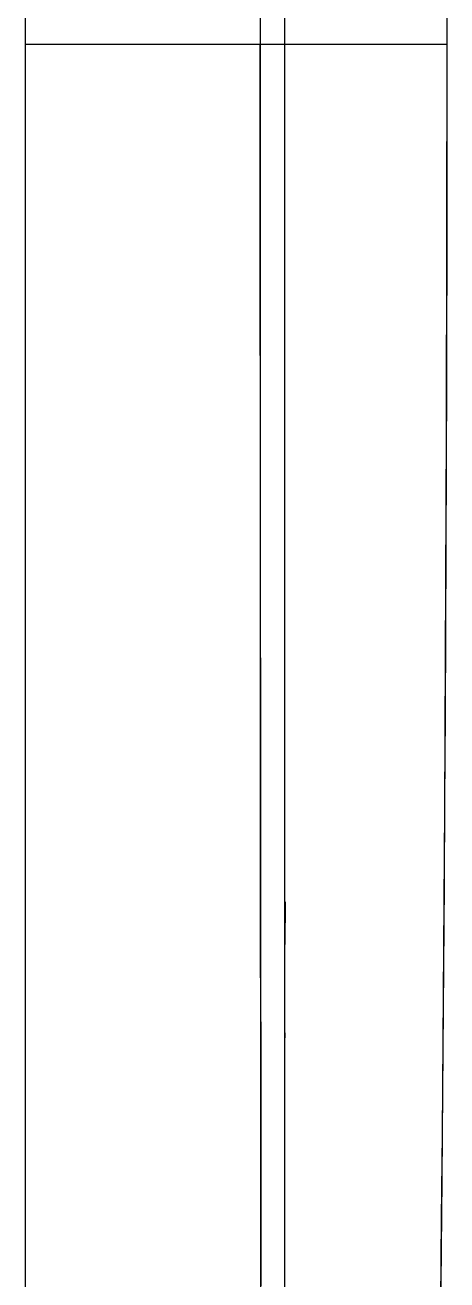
# Model space of a CAD drawing. Header units: millimetres. Extents: x 1291 to 5660, y 748 to 2981.
# Drawn here: x 2685.5 to 2710.7, y 1289.9 to 1365.1 of the extents above; entities that cross this region are included whole.
import ezdxf

# ---------------------------------------------------------------- set-up
doc = ezdxf.new("R2010")
doc.units = ezdxf.units.MM

msp = doc.modelspace()

# ---------------------------------------------------------------- linework, layer by layer
for p, q in [((2685.453, 1512.917), (2685.453, 1214.899)), ((2710.696, 1363.908), (2685.453, 1363.903))]:
    msp.add_line(p, q)
for points in [[(2700.958, 1508.053), (2700.983, 1242.468), (2700.978, 1241.184), (2700.953, 1219.082), (2700.933, 1218.075), (2700.919, 1217.215), (2700.884, 1216.514), (2700.844, 1215.976), (2700.805, 1215.586), (2700.756, 1215.304), (2700.706, 1215.181), (2700.662, 1215.087), (2700.627, 1215.018), (2700.593, 1214.969), (2700.563, 1214.939), (2700.528, 1214.919), (2700.504, 1214.909), (2700.484, 1214.904)], [(2710.182, 1450.348), (2710.291, 1441.272), (2710.39, 1431.914), (2710.562, 1409.733), (2710.661, 1387.067), (2710.696, 1363.908), (2710.661, 1340.754), (2710.562, 1318.084), (2710.39, 1295.902), (2710.325, 1289.695), (2710.256, 1283.616), (2710.133, 1273.587), (2709.99, 1263.539), (2709.911, 1258.522), (2709.822, 1253.505), (2709.728, 1248.478)], [(2699.521, 1381.063), (2699.516, 1347.129), (2699.521, 1346.512), (2699.521, 1336.043), (2699.526, 1335.431), (2699.526, 1327.481), (2699.531, 1326.868), (2699.531, 1321.392), (2699.536, 1320.785), (2699.536, 1314.721), (2699.541, 1314.118), (2699.541, 1309.892), (2699.546, 1309.289), (2699.546, 1305.679), (2699.551, 1305.077), (2699.551, 1301.477), (2699.556, 1300.88), (2699.556, 1297.29), (2699.561, 1296.692), (2699.561, 1293.71), (2699.566, 1293.112), (2699.566, 1289.542)], [(2710.691, 1373.952), (2710.696, 1363.908), (2710.691, 1353.869), (2710.671, 1343.835), (2710.636, 1333.806), (2710.592, 1323.733), (2710.557, 1318.651), (2710.528, 1313.595), (2710.493, 1308.632), (2710.459, 1303.675), (2710.409, 1298.653), (2710.36, 1293.616), (2710.311, 1288.599)], [(2699.62, 1261.238), (2699.61, 1265.929), (2699.605, 1270.61), (2699.585, 1279.967), (2699.57, 1289.34), (2699.531, 1326.621), (2699.521, 1363.903)], [(2701.007, 1312.548), (2700.998, 1309.995)], [(2701.002, 1304.08), (2701.007, 1304.702)]]:
    msp.add_lwpolyline(points)

doc.saveas('drawing.dxf')
